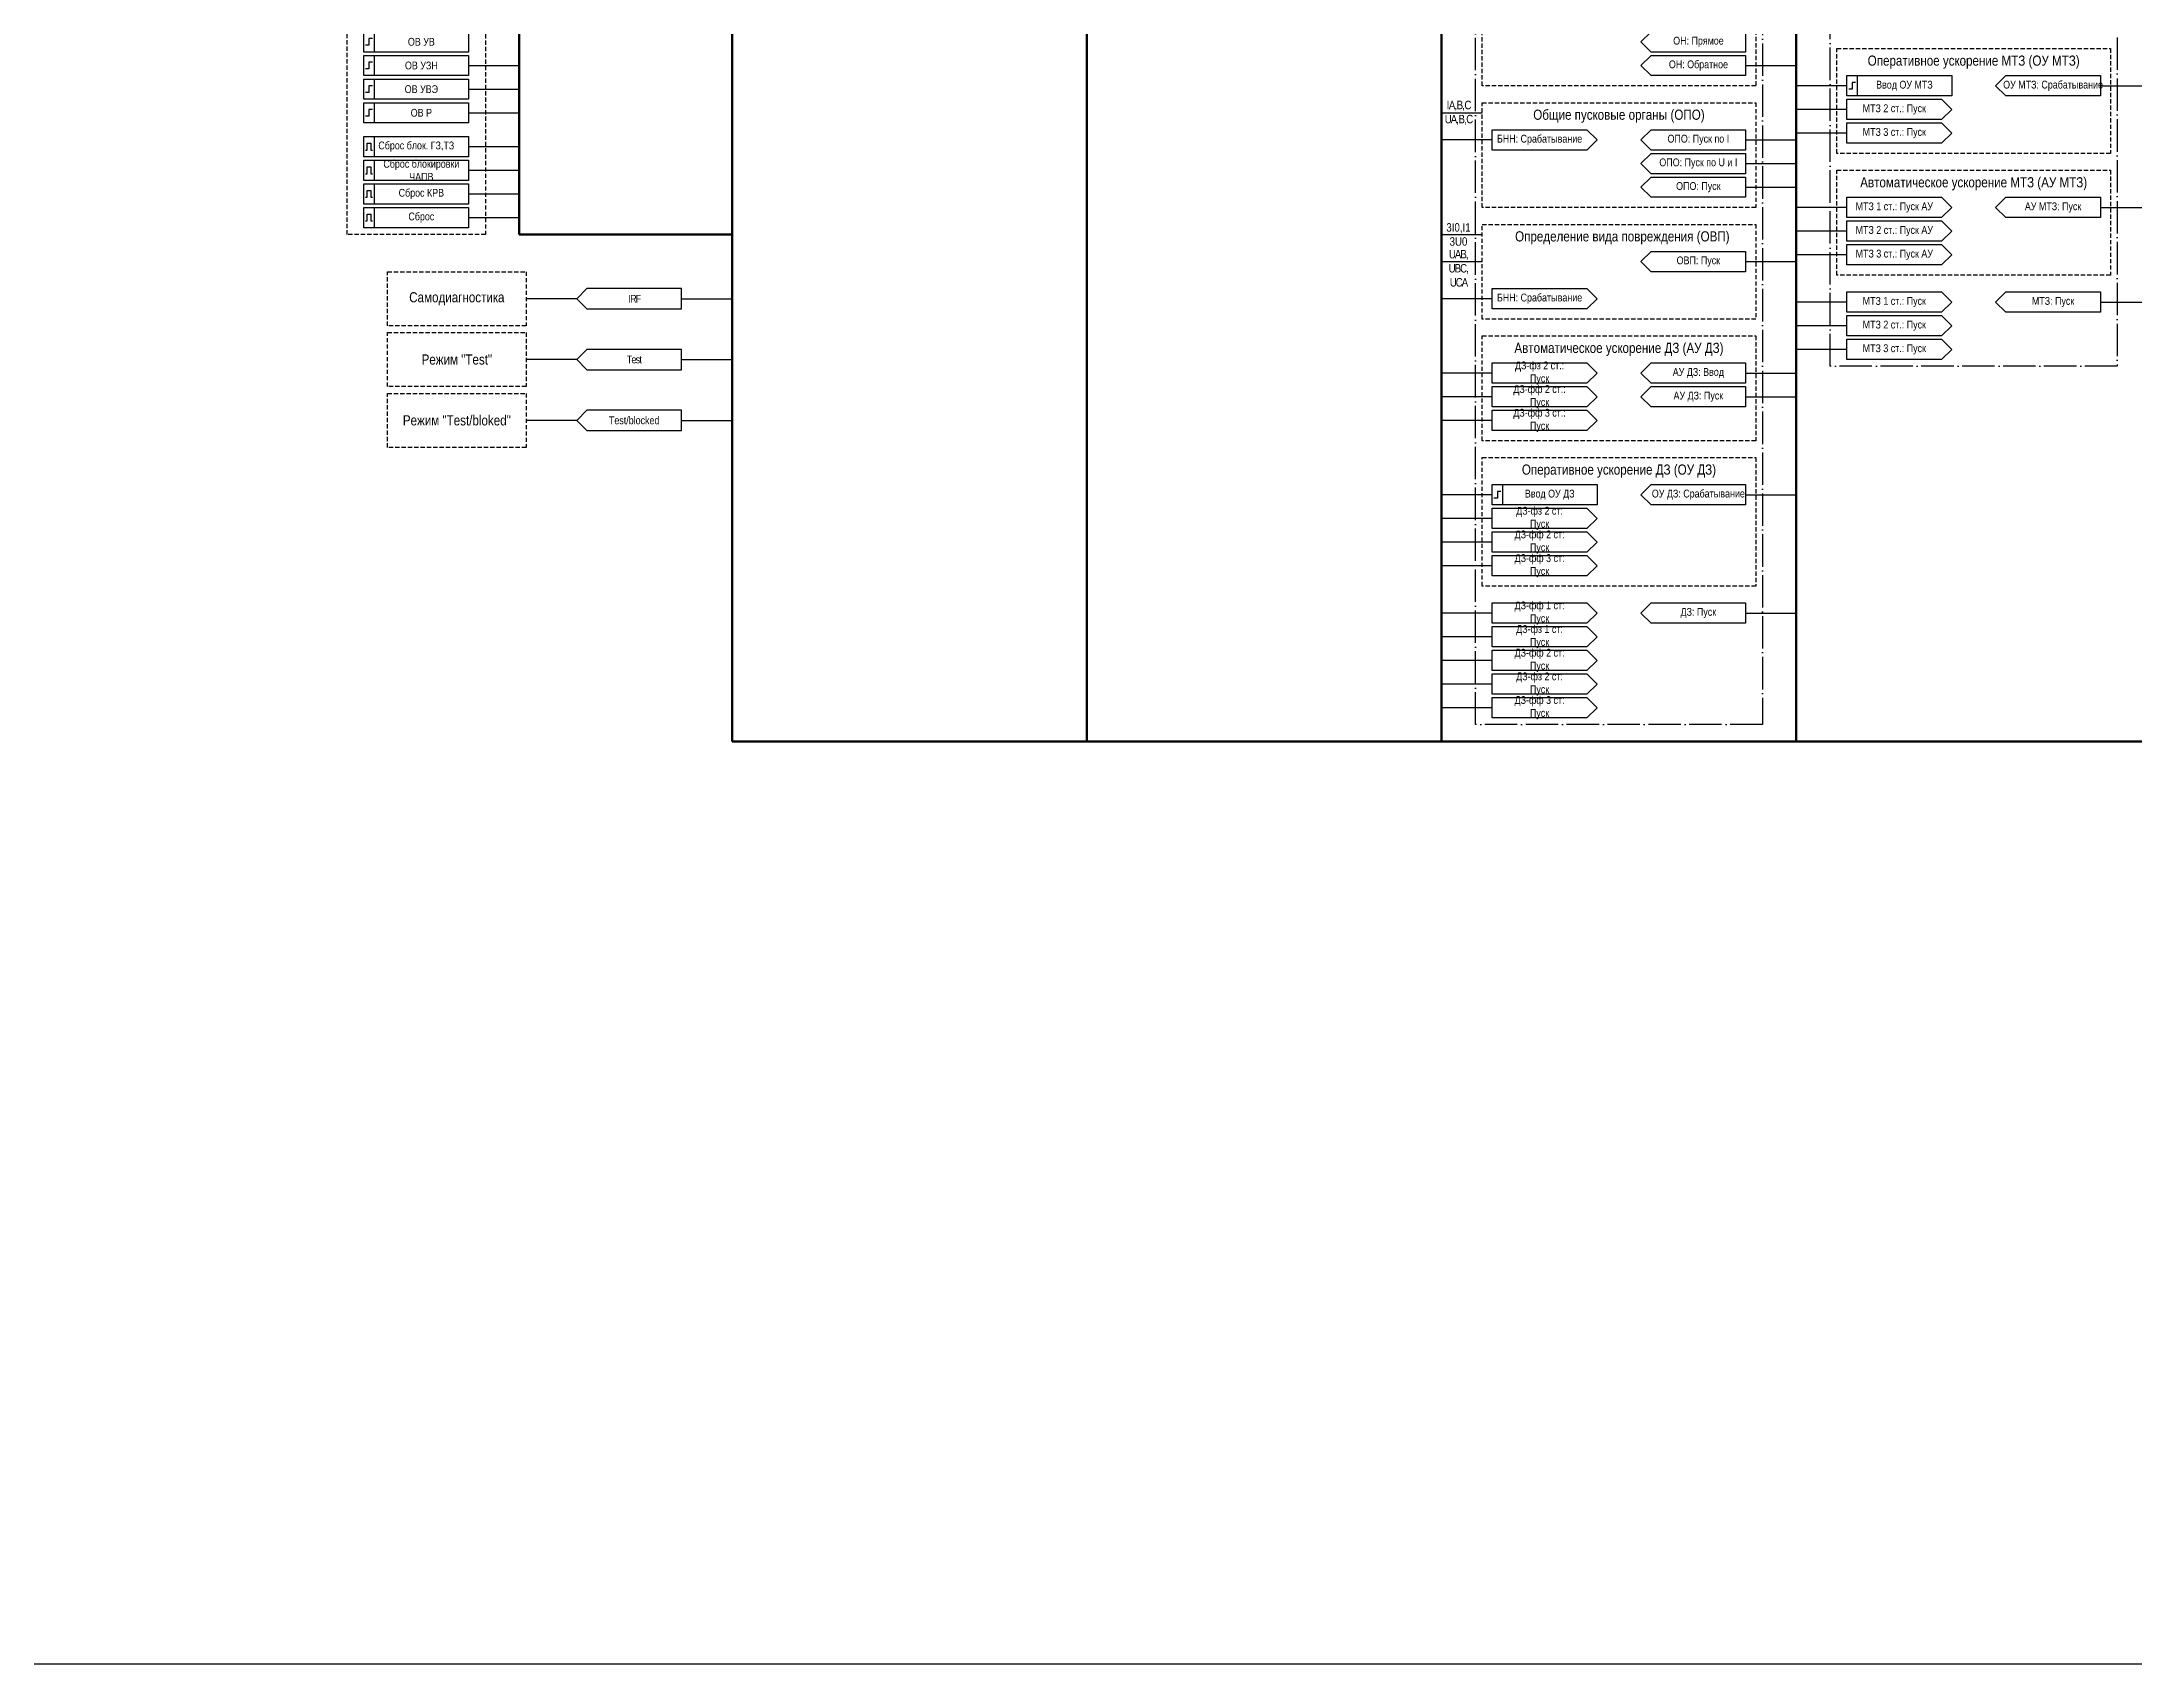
# Model space of a CAD drawing. Header units: millimetres. Extents: x -32357 to 1150, y -489 to 2440.
# Drawn here: x -28967 to -28348, y -489 to -9 of the extents above; entities that cross this region are included whole.
import ezdxf

# ---------------------------------------------------------------- set-up
doc = ezdxf.new("R2010")
doc.units = ezdxf.units.MM
doc.linetypes.add('ACAD_ISO04W100', pattern=[30, 24, -3, 0, -3])
doc.linetypes.add('штриховая2', pattern=[0.375, 0.25, -0.125])
doc.layers.add('TEXT', color=7, linetype='Continuous', lineweight=25)
doc.styles.add('2.3_GOST_RD', font='ARIALN.TTF', dxfattribs={"height": 2.3})
doc.styles.add('2.5_Gost_RD', font='ARIALN.TTF', dxfattribs={"height": 2.5})
doc.styles.add('3.5_Gost_RD', font='ARIALN.TTF', dxfattribs={"height": 3.5})

msp = doc.modelspace()

# ---------------------------------------------------------------- linework, layer by layer
at = {"lineweight": 100, "ltscale": 100}
for p, q in [((-28763, 782), (-28763, -216)), ((-28658, 782), (-28658, -216)), ((-28553, 782), (-28553, -216)), ((-28448, 782), (-28448, -216)), ((-28826, 610), (-28826, -66)), ((-28826, -66), (-28763, -66)), ((-28763, -216), (-27818, -216))]:
    msp.add_line(p, q, dxfattribs=at)
at = {"ltscale": 100}
for p, q in [((-28841, -16), (-28826, -16)), ((-28463, -16), (-28448, -16)), ((-28841, -23), (-28826, -23)), ((-28433, -22), (-28448, -22)), ((-28358, -22), (-28343, -22)), ((-28841, -30), (-28826, -30)), ((-28553, -30), (-28541, -30)), ((-28433, -29), (-28448, -29)), ((-28433, -36), (-28448, -36)), ((-28841, -40), (-28826, -40)), ((-28538, -38), (-28553, -38)), ((-28463, -38), (-28448, -38)), ((-28841, -47), (-28826, -47)), ((-28463, -45), (-28448, -45)), ((-28841, -54), (-28826, -54)), ((-28463, -52), (-28448, -52)), ((-28841, -61), (-28826, -61)), ((-28433, -58), (-28448, -58)), ((-28358, -58), (-28343, -58)), ((-28553, -66), (-28541, -66)), ((-28433, -65), (-28448, -65)), ((-28553, -74), (-28541, -74)), ((-28463, -74), (-28448, -74)), ((-28433, -72), (-28448, -72)), ((-28778, -85), (-28763, -85)), ((-28538, -85), (-28553, -85)), ((-28433, -86), (-28448, -86)), ((-28358, -86), (-28343, -86)), ((-28433, -93), (-28448, -93)), ((-28778, -103), (-28763, -103)), ((-28433, -100), (-28448, -100)), ((-28538, -107), (-28553, -107)), ((-28463, -107), (-28448, -107)), ((-28538, -114), (-28553, -114)), ((-28463, -114), (-28448, -114)), ((-28778, -121), (-28763, -121)), ((-28538, -121), (-28553, -121)), ((-28538, -143), (-28553, -143)), ((-28463, -143), (-28448, -143)), ((-28538, -150), (-28553, -150)), ((-28538, -157), (-28553, -157)), ((-28538, -164), (-28553, -164)), ((-28538, -178), (-28553, -178)), ((-28463, -178), (-28448, -178)), ((-28538, -185), (-28553, -185)), ((-28538, -192), (-28553, -192)), ((-28538, -199), (-28553, -199)), ((-28538, -206), (-28553, -206))]:
    msp.add_line(p, q, dxfattribs=at)
for points in [[(-29040, 945), (-27556, 945), (-27556, -489), (-29040, -489)], [(-28872, -6), (-28841, -6), (-28841, -12), (-28872, -12)], [(-28872, -6), (-28869, -6), (-28869, -12), (-28872, -12)], [(-28491, -6), (-28463, -6), (-28463, -12), (-28491, -12), (-28494, -9)], [(-28872, -13), (-28841, -13), (-28841, -19), (-28872, -19)], [(-28872, -13), (-28869, -13), (-28869, -19), (-28872, -19)], [(-28491, -13), (-28463, -13), (-28463, -19), (-28491, -19), (-28494, -16)], [(-28872, -20), (-28841, -20), (-28841, -26), (-28872, -26)], [(-28872, -20), (-28869, -20), (-28869, -26), (-28872, -26)], [(-28433, -19), (-28430, -19), (-28430, -25), (-28433, -25)], [(-28433, -19), (-28402, -19), (-28402, -25), (-28433, -25)], [(-28358, -25), (-28386, -25), (-28389, -22), (-28386, -19), (-28358, -19)], [(-28872, -27), (-28841, -27), (-28841, -33), (-28872, -33)], [(-28872, -27), (-28869, -27), (-28869, -33), (-28872, -33)], [(-28872, -37), (-28841, -37), (-28841, -43), (-28872, -43)], [(-28872, -37), (-28869, -37), (-28869, -43), (-28872, -43)], [(-28463, -41), (-28491, -41), (-28494, -38), (-28491, -35), (-28463, -35)], [(-28463, -48), (-28491, -48), (-28494, -45), (-28491, -42), (-28463, -42)], [(-28872, -44), (-28841, -44), (-28841, -50), (-28872, -50)], [(-28872, -44), (-28869, -44), (-28869, -50), (-28872, -50)], [(-28463, -55), (-28491, -55), (-28494, -52), (-28491, -49), (-28463, -49)], [(-28872, -51), (-28869, -51), (-28869, -57), (-28872, -57)], [(-28872, -51), (-28841, -51), (-28841, -57), (-28872, -57)], [(-28358, -61), (-28386, -61), (-28389, -58), (-28386, -55), (-28358, -55)], [(-28872, -58), (-28869, -58), (-28869, -64), (-28872, -64)], [(-28872, -58), (-28841, -58), (-28841, -64), (-28872, -64)], [(-28463, -77), (-28491, -77), (-28494, -74), (-28491, -71), (-28463, -71)], [(-28358, -89), (-28386, -89), (-28389, -86), (-28386, -83), (-28358, -83)], [(-28463, -110), (-28491, -110), (-28494, -107), (-28491, -104), (-28463, -104)], [(-28463, -117), (-28491, -117), (-28494, -114), (-28491, -111), (-28463, -111)], [(-28538, -140), (-28535, -140), (-28535, -146), (-28538, -146)], [(-28538, -140), (-28507, -140), (-28507, -146), (-28538, -146)], [(-28463, -146), (-28491, -146), (-28494, -143), (-28491, -140), (-28463, -140)], [(-28463, -181), (-28491, -181), (-28494, -178), (-28491, -175), (-28463, -175)]]:
    msp.add_lwpolyline(points, close=True, dxfattribs=at)
at = {"color": 251, "linetype": 'ACAD_ISO04W100', "lineweight": 30, "ltscale": 0.4, "true_color": 0x58595b}
for points in [[(-28543, 777), (-28458, 777), (-28458, -211), (-28543, -211)], [(-28438, 682), (-28353, 682), (-28353, -105), (-28438, -105)]]:
    msp.add_lwpolyline(points, close=True, dxfattribs=at)
at = {"color": 7, "linetype": 'штриховая2', "ltscale": 5}
for points in [[(-28877, 612), (-28836, 612), (-28836, -66), (-28877, -66)], [(-28865, -77), (-28824, -77), (-28824, -93), (-28865, -93)], [(-28865, -95), (-28824, -95), (-28824, -111), (-28865, -111)], [(-28865, -113), (-28824, -113), (-28824, -129), (-28865, -129)]]:
    msp.add_lwpolyline(points, close=True, dxfattribs=at)
at = {"linetype": 'штриховая2', "ltscale": 5}
for points in [[(-28541, 135), (-28460, 135), (-28460, -22), (-28541, -22)], [(-28436, -11), (-28355, -11), (-28355, -42), (-28436, -42)], [(-28541, -27), (-28460, -27), (-28460, -58), (-28541, -58)], [(-28436, -47), (-28355, -47), (-28355, -78), (-28436, -78)], [(-28541, -63), (-28460, -63), (-28460, -91), (-28541, -91)], [(-28541, -96), (-28460, -96), (-28460, -127), (-28541, -127)], [(-28541, -132), (-28460, -132), (-28460, -170), (-28541, -170)]]:
    msp.add_lwpolyline(points, close=True, dxfattribs=at)
at = {"lineweight": 30, "ltscale": 100}
for points in [[(-28869.5, -8), (-28870.5, -8), (-28870.5, -10), (-28871.5, -10)], [(-28869.5, -15), (-28870.5, -15), (-28870.5, -17), (-28871.5, -17)], [(-28869.5, -22), (-28870.5, -22), (-28870.5, -24), (-28871.5, -24)], [(-28430.5, -21), (-28431.5, -21), (-28431.5, -23), (-28432.5, -23)], [(-28869.5, -29), (-28870.5, -29), (-28870.5, -31), (-28871.5, -31)], [(-28871.5, -41), (-28871, -41), (-28871, -39), (-28870, -39), (-28870, -41), (-28869.5, -41)], [(-28871.5, -48), (-28871, -48), (-28871, -46), (-28870, -46), (-28870, -48), (-28869.5, -48)], [(-28871.5, -55), (-28871, -55), (-28871, -53), (-28870, -53), (-28870, -55), (-28869.5, -55)], [(-28871.5, -62), (-28871, -62), (-28871, -60), (-28870, -60), (-28870, -62), (-28869.5, -62)], [(-28535.5, -142), (-28536.5, -142), (-28536.5, -144), (-28537.5, -144)]]:
    msp.add_lwpolyline(points, dxfattribs=at)
at = {"ltscale": 100}
for points in [[(-28433, -26), (-28405, -26), (-28402, -29), (-28405, -32), (-28433, -32), (-28433, -26)], [(-28538, -35), (-28510, -35), (-28507, -38), (-28510, -41), (-28538, -41), (-28538, -35)], [(-28433, -33), (-28405, -33), (-28402, -36), (-28405, -39), (-28433, -39), (-28433, -33)], [(-28433, -55), (-28405, -55), (-28402, -58), (-28405, -61), (-28433, -61), (-28433, -55)], [(-28433, -62), (-28405, -62), (-28402, -65), (-28405, -68), (-28433, -68), (-28433, -62)], [(-28433, -69), (-28405, -69), (-28402, -72), (-28405, -75), (-28433, -75), (-28433, -69)], [(-28809, -85), (-28824, -85)], [(-28778, -82), (-28806, -82), (-28809, -85), (-28806, -88), (-28778, -88), (-28778, -82)], [(-28538, -82), (-28510, -82), (-28507, -85), (-28510, -88), (-28538, -88), (-28538, -82)], [(-28433, -83), (-28405, -83), (-28402, -86), (-28405, -89), (-28433, -89), (-28433, -83)], [(-28433, -90), (-28405, -90), (-28402, -93), (-28405, -96), (-28433, -96), (-28433, -90)], [(-28433, -97), (-28405, -97), (-28402, -100), (-28405, -103), (-28433, -103), (-28433, -97)], [(-28809, -103), (-28824, -103)], [(-28778, -100), (-28806, -100), (-28809, -103), (-28806, -106), (-28778, -106), (-28778, -100)], [(-28538, -104), (-28510, -104), (-28507, -107), (-28510, -110), (-28538, -110), (-28538, -104)], [(-28538, -111), (-28510, -111), (-28507, -114), (-28510, -117), (-28538, -117), (-28538, -111)], [(-28809, -121), (-28824, -121)], [(-28778, -118), (-28806, -118), (-28809, -121), (-28806, -124), (-28778, -124), (-28778, -118)], [(-28538, -118), (-28510, -118), (-28507, -121), (-28510, -124), (-28538, -124), (-28538, -118)], [(-28538, -147), (-28510, -147), (-28507, -150), (-28510, -153), (-28538, -153), (-28538, -147)], [(-28538, -154), (-28510, -154), (-28507, -157), (-28510, -160), (-28538, -160), (-28538, -154)], [(-28538, -161), (-28510, -161), (-28507, -164), (-28510, -167), (-28538, -167), (-28538, -161)], [(-28538, -175), (-28510, -175), (-28507, -178), (-28510, -181), (-28538, -181), (-28538, -175)], [(-28538, -182), (-28510, -182), (-28507, -185), (-28510, -188), (-28538, -188), (-28538, -182)], [(-28538, -189), (-28510, -189), (-28507, -192), (-28510, -195), (-28538, -195), (-28538, -189)], [(-28538, -196), (-28510, -196), (-28507, -199), (-28510, -202), (-28538, -202), (-28538, -196)], [(-28538, -203), (-28510, -203), (-28507, -206), (-28510, -209), (-28538, -209), (-28538, -203)]]:
    msp.add_lwpolyline(points, dxfattribs=at)

# ---------------------------------------------------------------- texts
at = {"color": 0, "ltscale": 100, "char_height": 2.3, "attachment_point": 5, "style": '2.5_Gost_RD'}
for s, insert, width in [('{\\C256;ОВ УВ}', (-28855, -9), 28), ('{\\C256;ОН: Прямое}', (-28476.97, -9), 27.937), ('{\\C256;ОВ УЗН}', (-28855, -16), 28), ('{\\C256;ОН: Обратное}', (-28476.97, -16), 27.937), ('{\\C256;ОВ УВЭ}', (-28855, -23), 28), ('{\\C256;ОВ Р}', (-28855, -30), 28)]:
    msp.add_mtext(s, dxfattribs=dict(at, insert=insert, width=width))
at = {"color": 30, "ltscale": 100, "char_height": 3, "width": 81, "attachment_point": 5, "style": '3.5_Gost_RD'}
for s, insert in [('{\\C30;\\c1938679;Оперативное ускорение МТЗ (ОУ МТЗ)}', (-28395.5, -15)), ('\\pt12;{\\C30;\\c1938679;Автоматическое ускорение МТЗ (АУ МТЗ)}', (-28395.5, -51))]:
    msp.add_mtext(s, dxfattribs=dict(at, insert=insert))
at = {"ltscale": 100, "attachment_point": 5, "style": '2.5_Gost_RD'}
for s, insert, char_height, width in [('ОУ МТЗ: Срабатывание', (-28372, -22), 2.3, 28), ('{\\T0.8;IA,B,C UA,B,C }', (-28548, -30), 2.5, 10), ('ОПО: Пуск по I', (-28477, -38), 2.3, 28), ('ОПО: Пуск по U и I', (-28477, -45), 2.3, 28), ('Сброс КРВ', (-28855, -54), 2.3, 28), ('ОПО: Пуск', (-28477, -52), 2.3, 28), ('АУ МТЗ: Пуск', (-28372, -58), 2.3, 28), ('3I0,I1\\P3U0', (-28548, -66), 2.5, 10), ('{\\T0.8;UAB,\\PUBC,\\PUCA }', (-28548, -76), 2.5, 10), ('ОВП: Пуск', (-28477, -74), 2.3, 28), ('МТЗ: Пуск', (-28372, -86), 2.3, 28), ('АУ ДЗ: Ввод', (-28477, -107), 2.3, 28), ('АУ ДЗ: Пуск', (-28477, -114), 2.3, 28), ('ОУ ДЗ: Срабатывание', (-28477, -143), 2.3, 28), ('ДЗ: Пуск', (-28477, -178), 2.3, 28)]:
    msp.add_mtext(s, dxfattribs=dict(at, insert=insert, char_height=char_height, width=width))
at = {"color": 30, "ltscale": 100, "true_color": 0xf7941d, "char_height": 3, "attachment_point": 5, "style": '3.5_Gost_RD'}
for s, insert, width in [('Общие пусковые органы (ОПО)', (-28500.5, -31), 81), ('Определение вида повреждения (ОВП)', (-28499.5, -67), 83), ('Автоматическое ускорение ДЗ (АУ ДЗ)', (-28500.5, -100), 81), ('Оперативное ускорение ДЗ (ОУ ДЗ)', (-28500.5, -136), 81)]:
    msp.add_mtext(s, dxfattribs=dict(at, insert=insert, width=width))
at = {"color": 2, "ltscale": 100, "insert": (-28855, -61), "char_height": 2.3, "width": 28, "attachment_point": 5, "style": '2.5_Gost_RD'}
msp.add_mtext('Сброс', dxfattribs=at)
at = {"layer": 'TEXT', "color": 0, "ltscale": 100, "char_height": 2.3, "attachment_point": 5}
for s, insert, width, style in [('{\\C256;Ввод ОУ МТЗ}', (-28416, -22), 28, '2.5_Gost_RD'), ('{\\C256;МТЗ 2 ст.: Пуск}', (-28419, -29), 28, '2.5_Gost_RD'), ('{\\C256;БНН: Срабатывание}', (-28524, -38), 28, '2.5_Gost_RD'), ('{\\C256;МТЗ 3 ст.: Пуск}', (-28419, -36), 28, '2.5_Gost_RD'), ('{\\C256;Сброс блок. ГЗ,ТЗ}', (-28856.5, -40), 31, '2.5_Gost_RD'), ('{\\C256;Сброс блокировки ЧАПВ}', (-28855, -47), 28, '2.5_Gost_RD'), ('{\\C256;МТЗ 1 ст.: Пуск АУ}', (-28419, -58), 28, '2.5_Gost_RD'), ('{\\C256;МТЗ 2 ст.: Пуск АУ}', (-28419, -65), 28, '2.5_Gost_RD'), ('{\\C256;МТЗ 3 ст.: Пуск АУ}', (-28419, -72), 28, '2.5_Gost_RD'), ('{\\T0.85;\\C256;IRF}', (-28792, -85), 28, '2.3_GOST_RD'), ('{\\C256;БНН: Срабатывание}', (-28524, -85), 28, '2.5_Gost_RD'), ('{\\C256;МТЗ 1 ст.: Пуск}', (-28419, -86), 28, '2.5_Gost_RD'), ('{\\C256;МТЗ 2 ст.: Пуск}', (-28419, -93), 28, '2.5_Gost_RD'), ('{\\C256;МТЗ 3 ст.: Пуск}', (-28419, -100), 28, '2.5_Gost_RD'), ('{\\T0.85;\\C256;Test}', (-28792, -103), 28, '2.3_GOST_RD'), ('{\\C256;ДЗ-фз 2 ст.: \\PПуск}', (-28524, -107), 28, '2.5_Gost_RD'), ('{\\C256;ДЗ-фф 2 ст.: \\PПуск}', (-28524, -114), 28, '2.5_Gost_RD'), ('{\\C256;ДЗ-фф 3 ст.: \\PПуск}', (-28524, -121), 28, '2.5_Gost_RD'), ('{\\C256;Test/blocked}', (-28792, -121), 28, '2.3_GOST_RD'), ('{\\C256;Ввод ОУ ДЗ}', (-28521, -143), 28, '2.5_Gost_RD'), ('{\\C256;ДЗ-фз 2 ст: \\PПуск}', (-28524, -150), 28, '2.5_Gost_RD'), ('{\\C256;ДЗ-фф 2 ст: \\PПуск}', (-28524, -157), 28, '2.5_Gost_RD'), ('{\\C256;ДЗ-фф 3 ст: \\PПуск}', (-28524, -164), 28, '2.5_Gost_RD'), ('{\\C256;ДЗ-фф 1 ст: \\PПуск}', (-28524, -178), 28, '2.5_Gost_RD'), ('{\\C256;ДЗ-фз 1 ст: \\PПуск}', (-28524, -185), 28, '2.5_Gost_RD'), ('{\\C256;ДЗ-фф 2 ст: \\PПуск}', (-28524, -192), 28, '2.5_Gost_RD'), ('{\\C256;ДЗ-фз 2 ст: \\PПуск}', (-28524, -199), 28, '2.5_Gost_RD'), ('{\\C256;ДЗ-фф 3 ст: \\PПуск}', (-28524, -206), 28, '2.5_Gost_RD')]:
    msp.add_mtext(s, dxfattribs=dict(at, insert=insert, width=width, style=style))
at = {"layer": 'TEXT', "ltscale": 100, "char_height": 3, "width": 41, "attachment_point": 5, "style": '2.5_Gost_RD'}
for s, insert in [('Самодиагностика', (-28844.5, -85)), ('Режим "Test" ', (-28844.5, -103)), ('Режим "Test/bloked"', (-28844.5, -121))]:
    msp.add_mtext(s, dxfattribs=dict(at, insert=insert))

doc.saveas('drawing.dxf')
